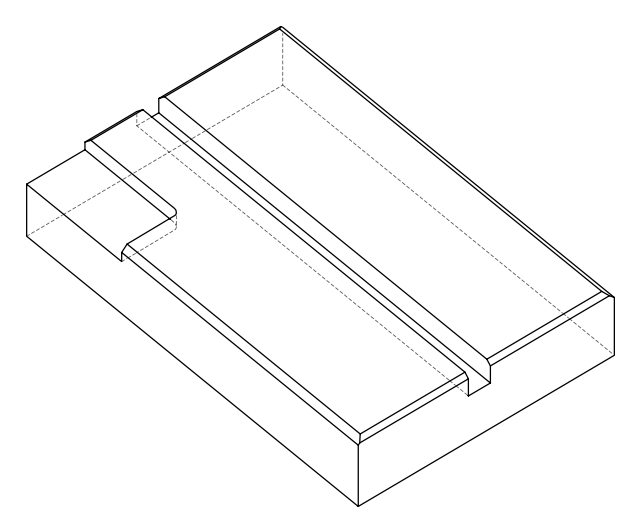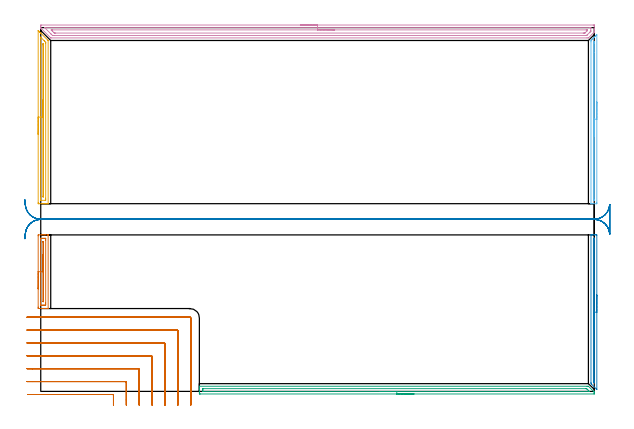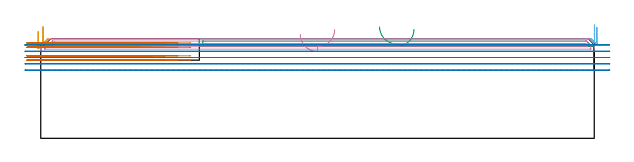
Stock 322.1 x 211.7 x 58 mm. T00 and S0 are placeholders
(PLAN: 8 operations, 2 tool changes, 33.8 min)
(1 AREA_MILL | FG_CHAMFER_SURFACE | UGT0205_001 | 1.18 min | 849 mm3)
(2 AREA_MILL_1 | FG_CHAMFER_SURFACE_1 | UGT0205_001 | 1.56 min | 541 mm3)
(3 AREA_MILL_2 | FG_CHAMFER_SURFACE_2 | UGT0205_001 | 3.83 min | 2335 mm3)
(4 AREA_MILL_3 | FG_CHAMFER_SURFACE_3 | UGT0205_001 | 7.86 min | 9070 mm3)
(5 AREA_MILL_4 | FG_CHAMFER_SURFACE_4 | UGT0205_001 | 2.5 min | 1691 mm3)
(6 AREA_MILL_5 | FG_CHAMFER_SURFACE_5 | UGT0205_001 | 1.7 min | 571 mm3)
(7 MILL_CORNER_NOTCH_RECTANGULAR | CORNER_NOTCH_RECTANGULAR | NXT0201_013 | Follow Part, ap 2.5, ae 75% | 7.9 min | 55448 mm3)
(8 MILL_RECTANGULAR_SLOT | SLOT_RECTANGULAR | UGT0201_100 | Follow Part, ap 4.5, ae 75% | 7.29 min | 106538 mm3)
(TOOL UGT0205_001 | Chamfer Mill 20 x 3 x 45 deg. | D20 FL50 Z2)
(TOOL NXT0201_013 | ENDMILL 10mm | D10 FL30 Z4)
(TOOL UGT0201_100 | End Mill 18 mm | D18 FL22 Z2)
(OP 1 AREA_MILL)
G17 G21 G94 G90
T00 M6
G54
G17 G0 G90 X-1.5 Y59.65 S1061 M3
G43 Z68. H0
Z62.2
G94 G1 Y59.688 Z61.328 F250.
Y59.802 Z60.464
Y59.991 Z59.612
Y60.253 Z58.78
Y60.587 Z57.974
Y60.99 Z57.2
Y61.459 Z56.464
Y61.99 Z55.772
Y62.579 Z55.129
Y63.222 Z54.54
Y63.914 Z54.008
Y64.65 Z53.54
Y65.424 Z53.137
Y66.23 Z52.803
Y67.062 Z52.541
Y67.914 Z52.352
Y68.778 Z52.238
Y69.65 Z52.2
Y90.542
X-1.497 Y90.836
X-1.492 Y91.09 Z52.203
X-1.21 Y91.1 Z52.485
X0.53 Z54.224
X1.179 Z54.876
X1.4 Z55.097
X2.049 Z55.746
X2.27 Z55.966
X2.713 Z56.411
X4.152 Z57.851
X4.226 Y91.099 Z57.919
X4.24 Z57.932
X4.297 Y91.09 Z57.989
X4.3 Y90.987 Z58.
Y48.313
X4.297 Y48.21 Z57.989
X4.228 Y48.202 Z57.92
X4.152 Y48.2 Z57.851
X3.567 Z57.266
X2.713 Z56.412
X2.27 Z55.966
X2.049 Z55.745
X1.4 Z55.097
X1.179 Z54.876
X0.53 Z54.224
X-1.104 Z52.591
X-1.21 Y48.202 Z52.485
X-1.493 Y48.21 Z52.203
X-1.498 Y48.464 Z52.2
X-1.5 Y48.758
Y49.054
Y69.65
X-0.086 Z53.614
Y87.875
X-0.085 Y88.503 Z53.615
X-0.082 Y88.764 Z53.618
X-0.079 Y89.069 Z53.621
X0.211 Y89.091 Z53.911
X0.53 Y89.096 Z54.23
X1.072 Y89.1 Z54.772
X1.4 Z55.1
X1.942 Z55.642
X2.27 Y89.099 Z55.97
X2.815 Y89.096 Z56.515
X2.865 Y89.09 Z56.565
X2.879 Y89.075 Z56.579
X2.881 Y89.028 Z56.581
X2.884 Y88.764 Z56.584
X2.886 Y88.135 Z56.586
Y87.875
Y51.425
X2.885 Y50.797 Z56.585
X2.883 Y50.536 Z56.583
X2.879 Y50.231 Z56.579
X2.589 Y50.209 Z56.289
X2.27 Y50.204 Z55.97
X1.728 Y50.2 Z55.428
X1.4 Z55.1
X0.858 Z54.558
X0.53 Y50.201 Z54.23
X-0.015 Y50.204 Z53.685
X-0.065 Y50.21 Z53.635
X-0.079 Y50.225 Z53.621
X-0.081 Y50.272 Z53.619
X-0.084 Y50.536 Z53.616
X-0.086 Y51.165 Z53.614
Y51.425
Y69.65
X1.328 Z55.028
X1.329 Y86.986 Z55.029
X1.33 Y87.058 Z55.03
X1.333 Y87.082 Z55.033
X1.336 Y87.09 Z55.036
X1.345 Y87.093 Z55.045
X1.4 Y87.096 Z55.1
X1.437 Y87.094 Z55.137
X1.461 Y87.091 Z55.161
X1.465 Y87.058 Z55.165
X1.469 Y86.986 Z55.169
X1.471 Y86.914 Z55.171
X1.472 Y53.203 Z55.172
X1.471 Y52.314 Z55.171
X1.47 Y52.242 Z55.17
X1.467 Y52.218 Z55.167
X1.464 Y52.21 Z55.164
X1.455 Y52.207 Z55.155
X1.4 Y52.204 Z55.1
X1.363 Y52.206 Z55.063
X1.339 Y52.209 Z55.039
X1.335 Y52.242 Z55.035
X1.331 Y52.314 Z55.031
X1.329 Y52.386 Z55.029
X1.328 Y69.65 Z55.028
Y70.522 Z55.067
Y71.387 Z55.18
Y72.238 Z55.369
Y73.07 Z55.632
Y73.876 Z55.965
Y74.65 Z56.368
Y75.386 Z56.837
Y76.078 Z57.368
Y76.721 Z57.957
Y77.31 Z58.601
Y77.842 Z59.293
Y78.31 Z60.028
Y78.713 Z60.802
Y79.047 Z61.608
Y79.309 Z62.44
Y79.498 Z63.292
Y79.612 Z64.157
Y79.65 Z65.028
G0 Z68.
M5
M2
(OP 2 AREA_MILL_1)
G17 G21 G94 G90
T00 M6
G54
G17 G0 G90 X323.6 Y56.1 S1061 M3
G43 Z68. H0
Z64.6
G94 G1 Y56.062 Z63.728 F250.
Y55.948 Z62.864
Y55.759 Z62.012
Y55.497 Z61.18
Y55.163 Z60.374
Y54.76 Z59.6
Y54.291 Z58.864
Y53.76 Z58.172
Y53.171 Z57.529
Y52.528 Z56.94
Y51.836 Z56.408
Y51.1 Z55.94
Y50.326 Z55.537
Y49.52 Z55.203
Y48.688 Z54.941
Y47.836 Z54.752
Y46.972 Z54.638
Y46.1 Z54.6
Y1.211
X323.593 Y1.119 Z54.606
X323.489 Y1.211 Z54.71
X320.378 Y4.322 Z57.822
X320.203 Y4.493 Z57.989
X320.2 Y5.211 Z58.
Y90.989
X320.203 Y91.09 Z57.989
X320.295 Y91.098 Z57.898
X320.392 Y91.1 Z57.806
X321.023 Z57.176
X321.9 Z56.299
X322.338 Z55.858
X322.557 Z55.639
X323.215 Z54.982
X323.434 Z54.763
X323.591 Y91.098 Z54.605
X323.6 Y90.794 Z54.6
Y46.1
X322.186 Z56.014
X322.185 Y5.366 Z56.015
X322.184 Y5.211 Z56.016
X322.179 Y5.013 Z56.021
X322.178 Y4.983 Z56.022
X322.152 Y5.005 Z56.048
X322.119 Y5.035 Z56.081
X321.943 Y5.211 Z56.257
X321.621 Y5.548 Z56.579
X321.615 Y5.874 Z56.585
Y5.945
X321.614 Y88.612 Z56.586
X321.616 Y88.767 Z56.584
X321.62 Y89.056 Z56.58
X321.621 Y89.085 Z56.579
X321.638 Y89.09 Z56.562
X321.681 Y89.095 Z56.519
X321.736 Y89.098 Z56.464
X322.013 Y89.097 Z56.187
X322.13 Y89.09 Z56.07
X322.179 Y89.076 Z56.021
X322.183 Y88.924 Z56.017
X322.185 Y88.767 Z56.015
Y88.612
X322.186 Y46.1 Z56.014
Y45.228 Z56.052
Y44.363 Z56.166
Y43.512 Z56.355
Y42.68 Z56.617
Y41.874 Z56.951
Y41.1 Z57.354
Y40.364 Z57.823
Y39.672 Z58.354
Y39.029 Z58.943
Y38.44 Z59.586
Y37.908 Z60.278
Y37.44 Z61.014
Y37.037 Z61.788
Y36.703 Z62.594
Y36.441 Z63.426
Y36.252 Z64.278
Y36.138 Z65.143
Y36.1 Z66.014
G0 Z68.
M5
M2
(OP 3 AREA_MILL_2)
G17 G21 G94 G90
T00 M6
G54
G17 G0 G90 X217.2 Y-1.5 S1061 M3
G43 Z68. H0
Z63.5
G94 G1 X217.162 Z62.628 F250.
X217.048 Z61.764
X216.859 Z60.912
X216.597 Z60.08
X216.263 Z59.274
X215.86 Z58.5
X215.392 Z57.764
X214.86 Z57.072
X214.271 Z56.429
X213.628 Z55.84
X212.936 Z55.308
X212.2 Z54.84
X211.426 Z54.437
X210.62 Z54.103
X209.788 Z53.841
X208.937 Z53.652
X208.072 Z53.538
X207.2 Z53.5
X92.912
X92.43 Y-1.494 Z53.502
X92.309 Y-1.491 Z53.505
X92.3 Y-1.017 Z53.978
Y-0.739 Z54.256
Y-0.134 Z54.86
Y0.423 Z55.42
Y0.75 Z55.746
Y1.307 Z56.303
Y1.634 Z56.629
Y2.644 Z57.643
X92.307 Y2.986 Z57.977
X92.309 Y2.997 Z57.988
X92.465 Y3. Z58.
X317.917
X318.696 Y2.994 Z57.991
X318.738 Y2.963 Z57.961
X321.935 Y-0.234 Z54.763
X322.039 Y-0.339 Z54.659
X322.09 Y-0.401 Z54.595
X322.1 Y-0.46 Z54.538
Y-1.25 Z53.75
X322.09 Y-1.493 Z53.505
X322.037 Y-1.5 Z53.5
X207.2
Y-0.086 Z54.914
X94.697 Y-0.085 Z54.915
X94.648
X94.31 Y-0.078 Z54.922
X94.306 Y0.03 Z55.03
X94.301 Y0.258 Z55.258
Y0.75 Z55.75
X94.302 Y1.142 Z56.142
X94.309 Y1.536 Z56.536
X94.311 Y1.58 Z56.58
X94.329 Y1.581 Z56.581
X94.381 Y1.584 Z56.584
X94.486 Y1.585 Z56.585
X94.697 Y1.586 Z56.586
X317.073
X317.495 Y1.583 Z56.583
X317.6 Y1.581 Z56.581
X317.648 Y1.579 Z56.579
X317.712 Y1.526 Z56.526
X317.917 Y1.329 Z56.329
X318.5 Y0.75 Z55.75
X318.81 Y0.44 Z55.44
X319.208 Y0.034 Z55.034
X319.292 Y-0.054 Z54.946
X319.313 Y-0.08 Z54.92
X319.282 Y-0.081 Z54.919
X319.188 Y-0.083 Z54.917
X318.81 Y-0.086 Z54.914
X318.762
X207.2
X206.328 Z54.952
X205.464 Z55.066
X204.612 Z55.255
X203.78 Z55.517
X202.974 Z55.851
X202.2 Z56.254
X201.464 Z56.723
X200.772 Z57.254
X200.129 Z57.843
X199.54 Z58.486
X199.008 Z59.178
X198.54 Z59.914
X198.137 Z60.688
X197.803 Z61.494
X197.541 Z62.326
X197.352 Z63.178
X197.238 Z64.043
X197.2 Z64.914
G0 Z68.
M5
M2
(OP 4 AREA_MILL_3)
G17 G21 G94 G90
T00 M6
G54
G17 G0 G90 X151.05 Y213.2 S1061 M3
G43 Z68. H0
Z60.5
G94 G1 X151.088 Z59.628 F250.
X151.202 Z58.764
X151.391 Z57.912
X151.653 Z57.08
X151.987 Z56.274
X152.39 Z55.5
X152.858 Z54.764
X153.39 Z54.072
X153.979 Z53.429
X154.622 Z52.84
X155.314 Z52.309
X156.05 Z51.84
X156.824 Z51.437
X157.63 Z51.103
X158.462 Z50.841
X159.314 Z50.652
X160.178 Z50.538
X161.05 Z50.5
X321.476
X322.095 Y213.196
X322.097 Y213.195 Z50.501
X322.1 Y212.578 Z51.117
Y211.144 Z52.553
Y210.79 Z52.905
Y209.71 Z53.99
X322.095 Y209.099 Z54.598
Y209.094 Z54.604
X318.795 Y205.795 Z57.903
X318.704 Y205.706 Z57.992
X317.901 Y205.7 Z58.
X5.986
X5.805 Y205.704 Z57.989
X5.708 Y205.791 Z57.907
X0.326 Y211.173 Z52.524
X0.261 Y211.237 Z52.459
X0.074 Y211.426 Z52.274
X0.028 Y211.474 Z52.226
X0.002 Y211.51 Z52.188
X0. Y211.684 Z52.014
Y211.767 Z51.932
Y212.578 Z51.117
Y212.931 Z50.765
X0.002 Y213.191 Z50.505
X0.177 Y213.2 Z50.5
X161.05
Y211.786 Z51.914
X319.689 Y211.785 Z51.915
X319.791 Y211.784 Z51.916
X319.993 Y211.779 Z51.921
X320.091 Y211.772 Z51.928
X320.094 Y211.742 Z51.958
X320.096 Y211.684 Z52.016
X320.1 Y211.274 Z52.426
X320.098 Y209.897 Z53.803
X320.095 Y209.691 Z54.009
X320.09 Y209.589 Z54.111
X320.084 Y209.545 Z54.155
X320.063 Y209.522 Z54.178
X319.689 Y209.139 Z54.561
X319.621 Y209.071 Z54.629
X317.902 Y207.351 Z56.349
X317.834 Y207.284 Z56.416
X317.763 Y207.216 Z56.484
X317.675 Y207.136 Z56.564
X317.654 Y207.121 Z56.579
X317.55 Y207.118 Z56.582
X317.414 Y207.116 Z56.584
X317.211 Y207.114 Z56.586
X317.109
X7.773
X6.979 Y207.116 Z56.584
X6.88 Y207.119 Z56.581
X6.851 Y207.121 Z56.579
X6.814 Y207.148 Z56.552
X6.741 Y207.216 Z56.484
X5.986 Y207.964 Z55.736
X5.84 Y208.11 Z55.59
X2.266 Y211.684 Z52.016
X2.218 Y211.733 Z51.967
X2.183 Y211.773 Z51.927
X2.179 Y211.781 Z51.919
X2.181 Y211.782 Z51.918
X2.208 Y211.784 Z51.916
X2.31 Y211.785 Z51.915
X2.411 Y211.786 Z51.914
X161.05
Y210.372 Z53.328
X317.427 Y210.371 Z53.329
X317.902 Y210.37 Z53.33
X318.059 Y210.368 Z53.332
X318.084 Y210.365 Z53.335
X318.09 Y210.363 Z53.337
X318.093 Y210.333 Z53.367
X318.096 Y210.227 Z53.473
X318.094 Y210.095 Z53.605
X318.09 Y210.018 Z53.682
X318.037 Y209.949 Z53.752
X317.994 Y209.897 Z53.803
X317.949 Y209.849 Z53.851
X317.902 Y209.801 Z53.899
X317.008 Y208.907 Z54.793
X316.739 Y208.642 Z55.058
X316.661 Y208.568 Z55.132
X316.63 Y208.541 Z55.159
X316.582 Y208.535 Z55.165
X316.114 Y208.531 Z55.169
X315.694 Y208.529 Z55.171
X8.667
X8.247 Y208.53 Z55.17
X8.011 Y208.533 Z55.167
X7.897 Y208.535 Z55.165
X7.773 Y208.636 Z55.064
X7.4 Y209.003 Z54.697
X6.88 Y209.52 Z54.18
X6.506 Y209.897 Z53.803
X6.133 Y210.278 Z53.422
X6.053 Y210.365 Z53.335
X6.12 Y210.367 Z53.333
X6.247 Y210.37 Z53.33
X6.405 Y210.371 Z53.329
X6.88
X161.05 Y210.372 Z53.328
X161.922 Z53.367
X162.786 Z53.48
X163.638 Z53.669
X164.47 Z53.932
X165.276 Z54.265
X166.05 Z54.668
X166.786 Z55.137
X167.478 Z55.668
X168.121 Z56.257
X168.71 Z56.901
X169.242 Z57.593
X169.71 Z58.328
X170.113 Z59.102
X170.447 Z59.908
X170.709 Z60.74
X170.898 Z61.592
X171.012 Z62.457
X171.05 Z63.328
G0 Z68.
M5
M2
(OP 5 AREA_MILL_4)
G17 G21 G94 G90
T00 M6
G54
G17 G0 G90 X-1.5 Y149.6 S1061 M3
G43 Z68. H0
Z62.2
G94 G1 Y149.638 Z61.328 F250.
Y149.752 Z60.464
Y149.941 Z59.612
Y150.203 Z58.78
Y150.537 Z57.974
Y150.94 Z57.2
Y151.408 Z56.464
Y151.939 Z55.772
Y152.529 Z55.129
Y153.172 Z54.54
Y153.864 Z54.008
Y154.6 Z53.54
Y155.374 Z53.137
Y156.18 Z52.803
Y157.012 Z52.541
Y157.863 Z52.352
Y158.728 Z52.238
Y159.6 Z52.2
Y209.742
X-1.496 Y209.923 Z52.204
X-1.493 Y209.981 Z52.206
X-1.266 Y209.766 Z52.434
X-0.775 Y209.277 Z52.92
X-0.627 Y209.128 Z53.071
X-0.485 Y208.986 Z53.213
X-0.34 Y208.842 Z53.356
X-0.201 Y208.702 Z53.497
X-0.04 Y208.541 Z53.658
X0.095 Y208.407 Z53.791
X0.224 Y208.277 Z53.922
X4.097 Y204.403 Z57.796
X4.258 Y204.24 Z57.954
X4.296 Y204.195 Z57.989
X4.3 Y204.092 Z58.
Y109.324
X4.297 Y109.21 Z57.989
X4.241 Y109.202 Z57.932
X4.22 Y109.201 Z57.912
X4.138 Y109.2 Z57.837
X3.525 Z57.224
X2.755 Z56.454
X2.27 Z55.966
X2.028 Z55.724
X1.4 Z55.097
X1.158 Z54.855
X0.53 Z54.224
X-1.104 Z52.592
X-1.21 Y109.203 Z52.486
X-1.493 Y109.21 Z52.203
X-1.497 Y109.475 Z52.201
X-1.499 Y109.769
X-1.5 Y159.6 Z52.2
X-0.086 Z53.614
X-0.085 Y205.872 Z53.615
X-0.083 Y206.024 Z53.617
X-0.08 Y206.099 Z53.62
X-0.078 Y206.116 Z53.622
X-0.058 Y206.098 Z53.642
X0.177 Y205.872 Z53.877
X1.958 Y204.092 Z55.658
X2.27 Y203.779 Z55.97
X2.841 Y203.202 Z56.541
X2.879 Y203.157 Z56.579
X2.881 Y203.123 Z56.581
X2.884 Y203.044 Z56.584
X2.885 Y202.887 Z56.585
X2.886 Y202.572 Z56.586
Y112.438
X2.885 Y111.81 Z56.585
X2.883 Y111.549 Z56.583
X2.879 Y111.236 Z56.579
X2.871 Y111.21 Z56.571
X2.815 Y111.206 Z56.515
X2.724 Y111.202 Z56.424
X2.61 Y111.2 Z56.31
X-0.001 Y111.202 Z53.699
X-0.064 Y111.207 Z53.636
X-0.074 Y111.209 Z53.626
X-0.079 Y111.226 Z53.621
X-0.082 Y111.285 Z53.618
X-0.085 Y111.549 Z53.615
X-0.086 Y112.178 Z53.614
Y112.438
Y159.6
X1.328 Z55.028
X1.329 Y201.715 Z55.029
X1.33 Y202.008 Z55.03
X1.332 Y202.203 Z55.032
X1.335 Y202.261 Z55.035
X1.348 Y202.249 Z55.048
X1.4 Y202.189 Z55.1
X1.464 Y201.422 Z55.164
X1.468 Y201.353 Z55.168
X1.471 Y200.533 Z55.171
Y200.459
Y114.145
X1.467 Y113.328 Z55.167
X1.465 Y113.261 Z55.165
X1.457 Y113.21 Z55.157
X1.4 Y113.208 Z55.1
X1.359 Y113.21 Z55.059
X1.335 Y113.215 Z55.035
X1.333 Y113.256 Z55.033
X1.33 Y113.328 Z55.03
X1.329 Y113.401 Z55.029
X1.328 Y159.6 Z55.028
Y160.471 Z55.066
Y161.336 Z55.18
Y162.188 Z55.369
Y163.02 Z55.632
Y163.826 Z55.965
Y164.6 Z56.368
Y165.336 Z56.837
Y166.028 Z57.368
Y166.671 Z57.957
Y167.26 Z58.601
Y167.791 Z59.293
Y168.26 Z60.028
Y168.663 Z60.802
Y168.997 Z61.608
Y169.259 Z62.44
Y169.448 Z63.292
Y169.562 Z64.157
Y169.6 Z65.028
G0 Z68.
M5
M2
(OP 6 AREA_MILL_5)
G17 G21 G94 G90
T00 M6
G54
G17 G0 G90 X323.6 Y168.4 S1061 M3
G43 Z68. H0
Z64.6
G94 G1 Y168.362 Z63.728 F250.
Y168.248 Z62.864
Y168.059 Z62.012
Y167.797 Z61.18
Y167.463 Z60.374
Y167.06 Z59.6
Y166.591 Z58.864
Y166.06 Z58.172
Y165.471 Z57.529
Y164.828 Z56.94
Y164.136 Z56.408
Y163.4 Z55.94
Y162.626 Z55.537
Y161.82 Z55.203
Y160.988 Z54.941
Y160.136 Z54.752
Y159.272 Z54.638
Y158.4 Z54.6
Y109.796
X323.598 Y109.545 Z54.602
X323.591 Y109.203 Z54.605
X323.511 Y109.2 Z54.687
X321.462 Z56.733
X320.87 Z57.329
X320.46 Z57.739
X320.328 Y109.202 Z57.864
X320.202 Y109.21 Z57.988
X320.2 Y109.351 Z58.
Y203.436
X320.205 Y204.202 Z57.991
X320.327 Y204.328 Z57.869
X320.585 Y204.585 Z57.615
X320.71 Y204.71 Z57.49
X320.922 Y204.923 Z57.276
X321.023 Y205.025 Z57.173
X321.462 Y205.462 Z56.738
X321.9 Y205.902 Z56.296
X322.14 Y206.141 Z56.059
X322.777 Y206.778 Z55.42
X322.975 Y206.975 Z55.225
X323.003 Y207.004 Z55.197
X323.599 Y207.598 Z54.599
X323.6 Y207.265 Z54.6
Y158.4
X322.186 Z56.014
X322.185 Y111.346 Z56.015
X322.183 Y111.262 Z56.017
X322.18 Y111.223 Z56.02
X322.178 Y111.21 Z56.022
X322.111 Y111.207 Z56.089
X321.834 Y111.201 Z56.366
X321.677 Y111.203 Z56.523
X321.651 Y111.205 Z56.549
X321.628 Y111.209 Z56.572
X321.621 Y111.239 Z56.579
X321.617 Y111.422 Z56.583
X321.615 Y111.58 Z56.585
X321.614 Y112.162 Z56.586
Y202.389
X321.622 Y203.161 Z56.578
X321.634 Y203.176 Z56.566
X321.674 Y203.22 Z56.526
X321.886 Y203.436 Z56.314
X321.978 Y203.526 Z56.222
X322.118 Y203.661 Z56.082
X322.171 Y203.709 Z56.029
X322.179 Y203.599 Z56.021
X322.183 Y203.436 Z56.017
X322.185 Y203.259 Z56.015
X322.186 Y202.7 Z56.014
Y197.162
Y158.4
Y157.528 Z56.052
Y156.663 Z56.166
Y155.812 Z56.355
Y154.98 Z56.617
Y154.174 Z56.951
Y153.4 Z57.354
Y152.664 Z57.823
Y151.972 Z58.354
Y151.329 Z58.943
Y150.74 Z59.586
Y150.208 Z60.278
Y149.74 Z61.014
Y149.337 Z61.788
Y149.003 Z62.594
Y148.741 Z63.426
Y148.552 Z64.278
Y148.438 Z65.143
Y148.4 Z66.014
G0 Z68.
M5
M2
(OP 7 MILL_CORNER_NOTCH_RECTANGULAR)
G17 G21 G94 G90
T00 M6
G54
G17 G0 G90 X42.3 Y-8. S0 M3
G43 Z68. H0
Z55.5
G94 G1 Y-5. F250.
Y-2.296 F500.
G3 X41.804 Y-1.8 R0.5
G1 X-4.665
X-7.665 F250.
G0 Z68.
X49.8 Y-8.
Z55.5
G1 Y-5.
Y5.204 F500.
G3 X49.304 Y5.7 R0.5
G1 X-5.
X-8. F250.
G0 Z68.
X57.3 Y-8.
Z55.5
G1 Y-5.
Y12.704 F500.
G3 X56.804 Y13.2 R0.5
G1 X-5.
X-8. F250.
G0 Z68.
X64.8 Y-8.
Z55.5
G1 Y-5.
Y20.203 F500.
G3 X64.303 Y20.7 R0.5
G1 X-5.
X-8. F250.
G0 Z68.
X72.3 Y-8.
Z55.5
G1 Y-5.
Y27.703 F500.
G3 X71.803 Y28.2 R0.5
G1 X-5.
X-8. F250.
G0 Z68.
X79.8 Y-8.
Z55.5
G1 Y-5.
Y35.203 F500.
G3 X79.303 Y35.7 R0.5
G1 X-5.
X-8. F250.
G0 Z68.
X87.3 Y-8.
Z55.5
G1 Y-5.
Y42.703 F500.
G3 X86.803 Y43.2 R0.5
G1 X-5.
X-8. F250.
G0 Z68.
X42.3 Y-8.
Z53.
G1 Y-5.
Y-2.296 F500.
G3 X41.804 Y-1.8 R0.5
G1 X-4.665
X-7.665 F250.
G0 Z68.
X49.8 Y-8.
Z53.
G1 Y-5.
Y5.204 F500.
G3 X49.304 Y5.7 R0.5
G1 X-5.
X-8. F250.
G0 Z68.
X57.3 Y-8.
Z53.
G1 Y-5.
Y12.704 F500.
G3 X56.804 Y13.2 R0.5
G1 X-5.
X-8. F250.
G0 Z68.
X64.8 Y-8.
Z53.
G1 Y-5.
Y20.203 F500.
G3 X64.303 Y20.7 R0.5
G1 X-5.
X-8. F250.
G0 Z68.
X72.3 Y-8.
Z53.
G1 Y-5.
Y27.703 F500.
G3 X71.803 Y28.2 R0.5
G1 X-5.
X-8. F250.
G0 Z68.
X79.8 Y-8.
Z53.
G1 Y-5.
Y35.203 F500.
G3 X79.303 Y35.7 R0.5
G1 X-5.
X-8. F250.
G0 Z68.
X87.3 Y-8.
Z53.
G1 Y-5.
Y42.703 F500.
G3 X86.803 Y43.2 R0.5
G1 X-5.
X-8. F250.
G0 Z68.
X42.3 Y-8.
Z50.5
G1 Y-5.
Y-2.296 F500.
G3 X41.804 Y-1.8 R0.5
G1 X-4.665
X-7.665 F250.
G0 Z68.
X49.8 Y-8.
Z50.5
G1 Y-5.
Y5.204 F500.
G3 X49.304 Y5.7 R0.5
G1 X-5.
X-8. F250.
G0 Z68.
X57.3 Y-8.
Z50.5
G1 Y-5.
Y12.704 F500.
G3 X56.804 Y13.2 R0.5
G1 X-5.
X-8. F250.
G0 Z68.
X64.8 Y-8.
Z50.5
G1 Y-5.
Y20.203 F500.
G3 X64.303 Y20.7 R0.5
G1 X-5.
X-8. F250.
G0 Z68.
X72.3 Y-8.
Z50.5
G1 Y-5.
Y27.703 F500.
G3 X71.803 Y28.2 R0.5
G1 X-5.
X-8. F250.
G0 Z68.
X79.8 Y-8.
Z50.5
G1 Y-5.
Y35.203 F500.
G3 X79.303 Y35.7 R0.5
G1 X-5.
X-8. F250.
G0 Z68.
X87.3 Y-8.
Z50.5
G1 Y-5.
Y42.703 F500.
G3 X86.803 Y43.2 R0.5
G1 X-5.
X-8. F250.
G0 Z68.
X42.3 Y-8.
Z48.
G1 Y-5.
Y-2.296 F500.
G3 X41.804 Y-1.8 R0.5
G1 X-4.665
X-7.665 F250.
G0 Z68.
X49.8 Y-8.
Z48.
G1 Y-5.
Y5.204 F500.
G3 X49.304 Y5.7 R0.5
G1 X-5.
X-8. F250.
G0 Z68.
X57.3 Y-8.
Z48.
G1 Y-5.
Y12.704 F500.
G3 X56.804 Y13.2 R0.5
G1 X-5.
X-8. F250.
G0 Z68.
X64.8 Y-8.
Z48.
G1 Y-5.
Y20.203 F500.
G3 X64.303 Y20.7 R0.5
G1 X-5.
X-8. F250.
G0 Z68.
X72.3 Y-8.
Z48.
G1 Y-5.
Y27.703 F500.
G3 X71.803 Y28.2 R0.5
G1 X-5.
X-8. F250.
G0 Z68.
X79.8 Y-8.
Z48.
G1 Y-5.
Y35.203 F500.
G3 X79.303 Y35.7 R0.5
G1 X-5.
X-8. F250.
G0 Z68.
X87.3 Y-8.
Z48.
G1 Y-5.
Y42.703 F500.
G3 X86.803 Y43.2 R0.5
G1 X-5.
X-8. F250.
G0 Z68.
X42.3 Y-8.
Z45.5
G1 Y-5.
Y-2.296 F500.
G3 X41.804 Y-1.8 R0.5
G1 X-4.665
X-7.665 F250.
G0 Z68.
X49.8 Y-8.
Z45.5
G1 Y-5.
Y5.204 F500.
G3 X49.304 Y5.7 R0.5
G1 X-5.
X-8. F250.
G0 Z68.
X57.3 Y-8.
Z45.5
G1 Y-5.
Y12.704 F500.
G3 X56.804 Y13.2 R0.5
G1 X-5.
X-8. F250.
G0 Z68.
X64.8 Y-8.
Z45.5
G1 Y-5.
Y20.203 F500.
G3 X64.303 Y20.7 R0.5
G1 X-5.
X-8. F250.
G0 Z68.
X72.3 Y-8.
Z45.5
G1 Y-5.
Y27.703 F500.
G3 X71.803 Y28.2 R0.5
G1 X-5.
X-8. F250.
G0 Z68.
X79.8 Y-8.
Z45.5
G1 Y-5.
Y35.203 F500.
G3 X79.303 Y35.7 R0.5
G1 X-5.
X-8. F250.
G0 Z68.
X87.3 Y-8.
Z45.5
G1 Y-5.
Y42.703 F500.
G3 X86.803 Y43.2 R0.5
G1 X-5.
X-8. F250.
G0 Z68.
M5
M2
(OP 8 MILL_RECTANGULAR_SLOT)
G17 G21 G94 G90
T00 M6
G54
G17 G0 G90 X-9.41 Y89.892 S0 M3
G43 Z68. H0
Z54.34
G94 G1 X-8.831 Y92.835 F250.
G2 X0. Y100.1 R9. F500.
G1 X322.1
G2 X331.09 Y91.524 R9.
G1 Y108.776
G2 X322.1 Y100.2 R9.
G1 X0.
G2 X-8.828 Y107.448 R9.
G1 X-9.412 Y110.391 F250.
G0 X-9.215 Y88.844 Z50.68
G1 X-8.97 Y91.834
G2 X0. Y100.1 R9. F500.
G1 X322.1
G2 X331.09 Y91.524 R9.
G1 X331.1
Y108.776
X331.09
G2 X322.1 Y100.2 R9.
G1 X0.
G2 X-8.97 Y108.466 R9.
G1 X-9.215 Y111.456 F250.
G0 Y88.844 Z47.02
G1 X-8.97 Y91.834
G2 X0. Y100.1 R9. F500.
G1 X322.1
G2 X331.09 Y91.524 R9.
G1 X331.1
Y108.776
X331.09
G2 X322.1 Y100.2 R9.
G1 X0.
G2 X-8.97 Y108.466 R9.
G1 X-9.215 Y111.456 F250.
G0 Y88.844 Z43.36
G1 X-8.97 Y91.834
G2 X0. Y100.1 R9. F500.
G1 X322.1
G2 X331.09 Y91.524 R9.
G1 X331.1
Y108.776
X331.09
G2 X322.1 Y100.2 R9.
G1 X0.
G2 X-8.97 Y108.466 R9.
G1 X-9.215 Y111.456 F250.
G0 Y88.844 Z39.7
G1 X-8.97 Y91.834
G2 X0. Y100.1 R9. F500.
G1 X322.1
G2 X331.09 Y91.524 R9.
G1 X331.1
Y108.776
X331.09
G2 X322.1 Y100.2 R9.
G1 X0.
G2 X-8.97 Y108.466 R9.
G1 X-9.215 Y111.456 F250.
G0 Z68.
M5
M2
